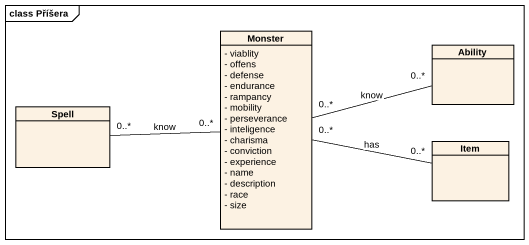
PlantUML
@startuml
mainframe class Příšera
hide circle
hide empty members
skinparam classAttributeIconSize 0
class Monster {
  - viablity
  - offens
  - defense
  - endurance
  - rampancy
  - mobility
  - perseverance
  - inteligence
  - charisma
  - conviction
  - experience
  - name
  - description
  - race
  - size
}
class Ability
class Spell
class Item
Ability "0..*" -left- "0..*" Monster : know
Spell "0..*" -right- "0..*" Monster : know
Item "0..*" -left- "0..*" Monster : has
@enduml
